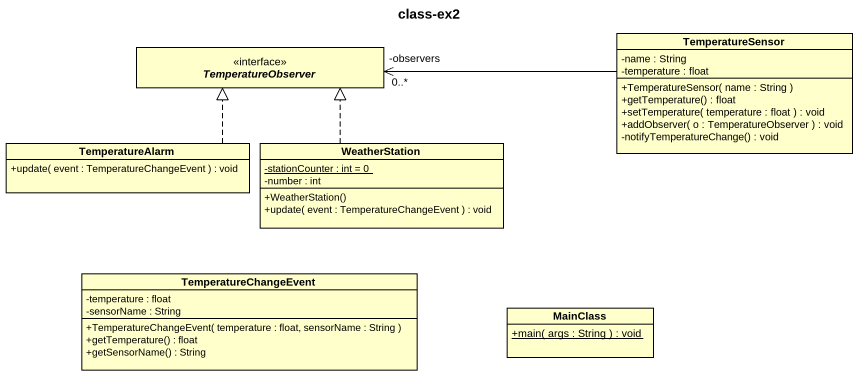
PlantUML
@startuml
title class-ex2
hide circle
hide empty members
skinparam classAttributeIconSize 0
class TemperatureSensor {
  -name : String
  -temperature : float
  +TemperatureSensor( name : String )
  +getTemperature() : float
  +setTemperature( temperature : float ) : void
  +addObserver( o : TemperatureObserver ) : void
  -notifyTemperatureChange() : void
}
interface TemperatureObserver
class TemperatureAlarm {
  +update( event : TemperatureChangeEvent ) : void
}
class WeatherStation {
  {static} -stationCounter : int = 0
  -number : int
  +WeatherStation()
  +update( event : TemperatureChangeEvent ) : void
}
class TemperatureChangeEvent {
  -temperature : float
  -sensorName : String
  +TemperatureChangeEvent( temperature : float, sensorName : String )
  +getTemperature() : float
  +getSensorName() : String
}
class MainClass {
  {static} +main( args : String ) : void
}
TemperatureSensor -left-> "-observers\n0..*" TemperatureObserver
TemperatureAlarm .up.|> TemperatureObserver
WeatherStation .up.|> TemperatureObserver
@enduml
